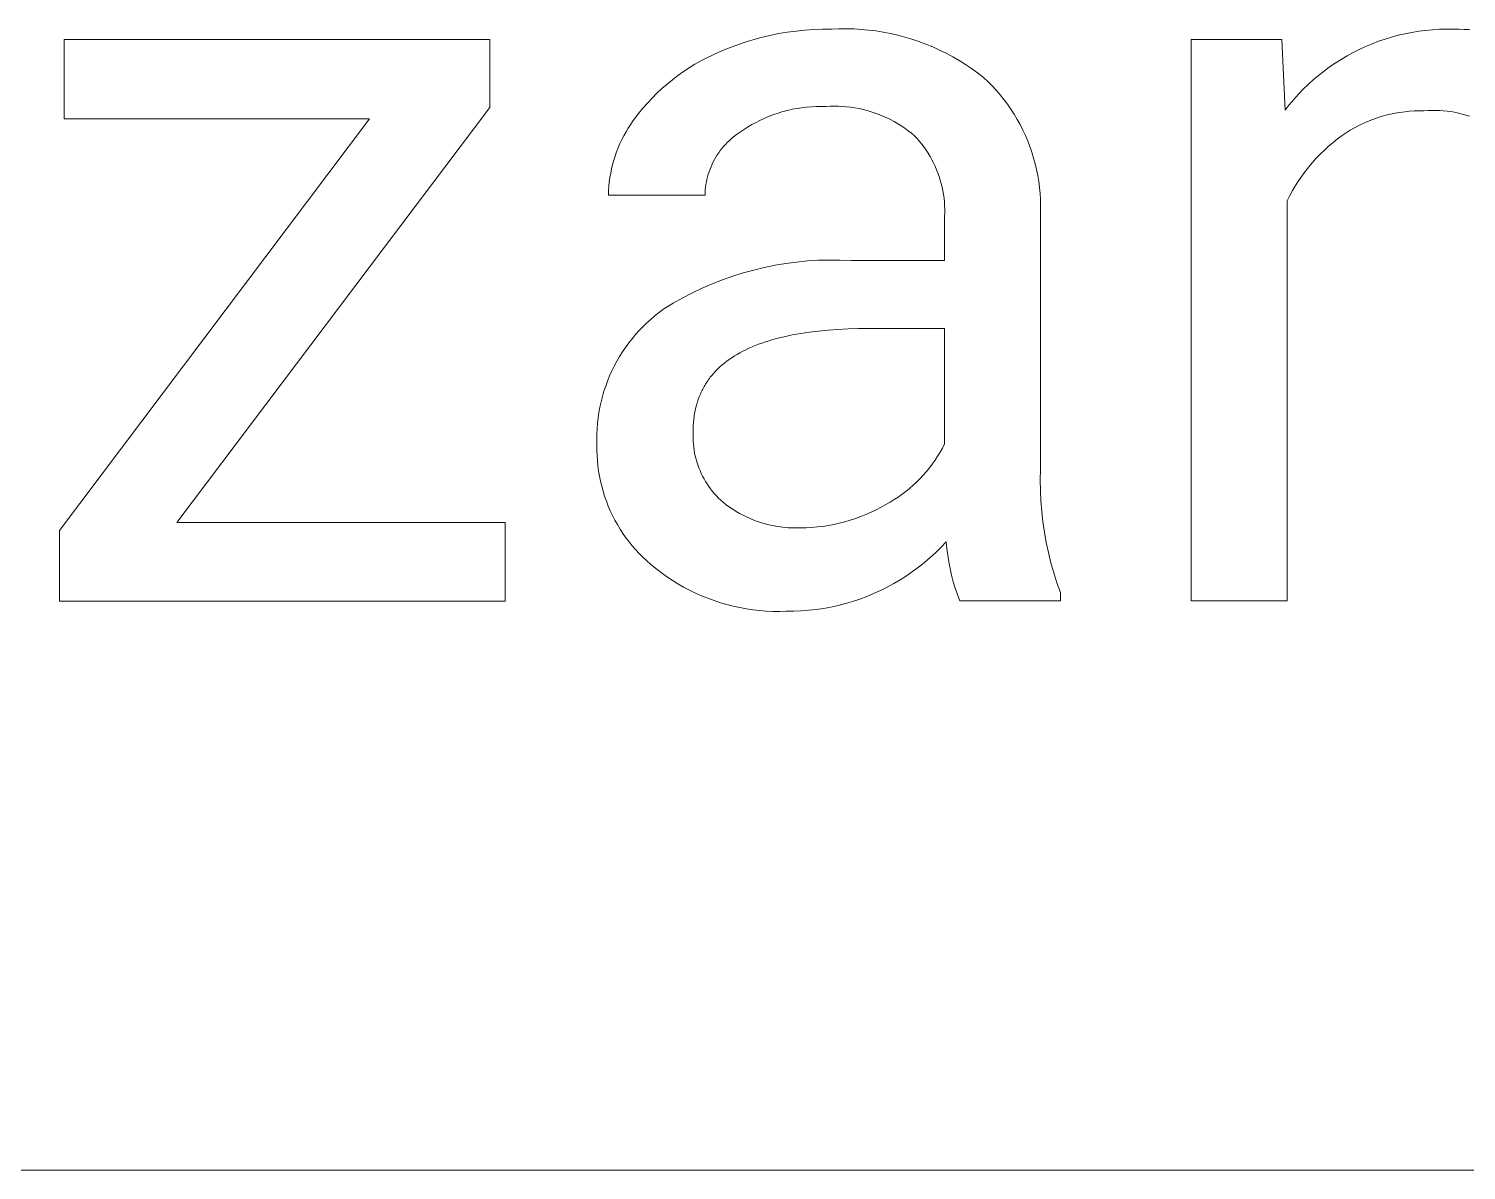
# Model space of a CAD drawing. Header units: millimetres. Extents: x -665 to 1920, y -373 to 1434.
# Drawn here: x 1185.77 to 1232.36, y -228.39 to -191.4 of the extents above; entities that cross this region are included whole.
import ezdxf

# ---------------------------------------------------------------- set-up
doc = ezdxf.new("R2010")
doc.units = ezdxf.units.MM
doc.header["$MEASUREMENT"] = 0
doc.layers.add('Domyślny', color=7, linetype='Continuous', true_color=0x000000)

msp = doc.modelspace()

# ---------------------------------------------------------------- linework, layer by layer
at = {"layer": 'Domyślny', "color": 18, "lineweight": 15, "true_color": 0x000000}
for p, q in [((1210.071, -191.557), (1210.355, -191.509)), ((1210.355, -191.509), (1210.64, -191.471)), ((1210.64, -191.471), (1210.926, -191.441)), ((1210.926, -191.441), (1211.212, -191.422)), ((1211.212, -191.422), (1211.5, -191.411)), ((1211.5, -191.411), (1211.787, -191.41)), ((1211.787, -191.41), (1212.027, -191.4)), ((1212.027, -191.4), (1212.267, -191.398)), ((1212.267, -191.398), (1212.508, -191.404)), ((1212.508, -191.404), (1212.748, -191.418)), ((1212.748, -191.418), (1212.987, -191.439)), ((1212.987, -191.439), (1213.225, -191.469)), ((1213.225, -191.469), (1213.463, -191.507)), ((1213.463, -191.507), (1213.699, -191.553)), ((1230.38, -191.558), (1230.6, -191.514)), ((1230.6, -191.514), (1230.822, -191.478)), ((1230.822, -191.478), (1231.044, -191.45)), ((1231.044, -191.45), (1231.268, -191.429)), ((1231.268, -191.429), (1231.492, -191.415)), ((1231.492, -191.415), (1231.716, -191.409)), ((1231.716, -191.409), (1231.941, -191.411)), ((1231.941, -191.411), (1232.12, -191.413)), ((1232.12, -191.413), (1232.296, -191.418)), ((1232.296, -191.418), (1232.469, -191.426)), ((1186.913, -194.317), (1186.913, -191.751)), ((1186.913, -191.751), (1200.708, -191.751)), ((1200.708, -191.751), (1200.708, -193.955)), ((1208.418, -192.039), (1208.687, -191.936)), ((1208.687, -191.936), (1208.958, -191.842)), ((1208.958, -191.842), (1209.233, -191.757)), ((1209.233, -191.757), (1209.51, -191.682)), ((1209.51, -191.682), (1209.79, -191.615)), ((1209.79, -191.615), (1210.071, -191.557)), ((1213.699, -191.553), (1213.933, -191.606)), ((1213.933, -191.606), (1214.165, -191.667)), ((1214.165, -191.667), (1214.395, -191.736)), ((1214.395, -191.736), (1214.623, -191.813)), ((1214.623, -191.813), (1214.848, -191.897)), ((1214.848, -191.897), (1215.07, -191.989)), ((1223.442, -209.942), (1223.442, -191.747)), ((1223.442, -191.747), (1226.387, -191.747)), ((1226.387, -191.747), (1226.49, -194.038)), ((1228.898, -192.066), (1229.102, -191.972)), ((1229.102, -191.972), (1229.309, -191.885)), ((1229.309, -191.885), (1229.518, -191.805)), ((1229.518, -191.805), (1229.731, -191.732)), ((1229.731, -191.732), (1229.945, -191.667)), ((1229.945, -191.667), (1230.162, -191.608)), ((1230.162, -191.608), (1230.38, -191.558)), ((1207.361, -192.549), (1207.554, -192.439)), ((1207.554, -192.439), (1207.75, -192.336)), ((1207.75, -192.336), (1207.95, -192.24)), ((1207.95, -192.24), (1208.153, -192.151)), ((1208.153, -192.151), (1208.418, -192.039)), ((1215.07, -191.989), (1215.289, -192.088)), ((1215.289, -192.088), (1215.505, -192.194)), ((1215.505, -192.194), (1215.716, -192.308)), ((1215.716, -192.308), (1215.924, -192.428)), ((1215.924, -192.428), (1216.128, -192.556)), ((1228.118, -192.509), (1228.307, -192.389)), ((1228.307, -192.389), (1228.501, -192.274)), ((1228.501, -192.274), (1228.698, -192.167)), ((1228.698, -192.167), (1228.898, -192.066)), ((1206.629, -193.05), (1206.805, -192.916)), ((1206.805, -192.916), (1206.986, -192.787)), ((1206.986, -192.787), (1207.171, -192.665)), ((1207.171, -192.665), (1207.361, -192.549)), ((1216.128, -192.556), (1216.328, -192.69)), ((1216.328, -192.69), (1216.522, -192.83)), ((1216.522, -192.83), (1216.712, -192.978)), ((1227.405, -193.054), (1227.577, -192.908)), ((1227.577, -192.908), (1227.753, -192.769)), ((1227.753, -192.769), (1227.933, -192.636)), ((1227.933, -192.636), (1228.118, -192.509)), ((1206.129, -193.489), (1206.29, -193.337)), ((1206.29, -193.337), (1206.457, -193.191)), ((1206.457, -193.191), (1206.629, -193.05)), ((1216.712, -192.978), (1216.854, -193.111)), ((1216.854, -193.111), (1216.991, -193.249)), ((1216.991, -193.249), (1217.124, -193.392)), ((1226.923, -193.522), (1227.078, -193.361)), ((1227.078, -193.361), (1227.239, -193.204)), ((1227.239, -193.204), (1227.405, -193.054)), ((1205.675, -193.976), (1205.821, -193.809)), ((1205.821, -193.809), (1205.972, -193.646)), ((1205.972, -193.646), (1206.129, -193.489)), ((1217.124, -193.392), (1217.251, -193.539)), ((1217.251, -193.539), (1217.373, -193.691)), ((1217.373, -193.691), (1217.49, -193.846)), ((1217.49, -193.846), (1217.602, -194.006)), ((1226.628, -193.861), (1226.773, -193.689)), ((1226.773, -193.689), (1226.923, -193.522)), ((1186.767, -207.655), (1196.807, -194.317)), ((1196.807, -194.317), (1186.913, -194.317)), ((1200.708, -193.955), (1190.564, -207.405)), ((1205.36, -194.376), (1205.446, -194.261)), ((1205.446, -194.261), (1205.536, -194.149)), ((1205.536, -194.149), (1205.675, -193.976)), ((1209.623, -194.295), (1209.481, -194.361)), ((1209.767, -194.235), (1209.623, -194.295)), ((1209.914, -194.179), (1209.767, -194.235)), ((1210.062, -194.129), (1209.914, -194.179)), ((1210.212, -194.084), (1210.062, -194.129)), ((1210.364, -194.044), (1210.212, -194.084)), ((1210.516, -194.009), (1210.364, -194.044)), ((1210.67, -193.98), (1210.516, -194.009)), ((1210.825, -193.956), (1210.67, -193.98)), ((1210.98, -193.937), (1210.825, -193.956)), ((1211.137, -193.924), (1210.98, -193.937)), ((1211.293, -193.916), (1211.137, -193.924)), ((1211.45, -193.913), (1211.293, -193.916)), ((1211.606, -193.916), (1211.45, -193.913)), ((1211.741, -193.909), (1211.606, -193.916)), ((1211.876, -193.906), (1211.741, -193.909)), ((1212.012, -193.908), (1211.876, -193.906)), ((1212.147, -193.914), (1212.012, -193.908)), ((1212.281, -193.925), (1212.147, -193.914)), ((1212.416, -193.941), (1212.281, -193.925)), ((1212.549, -193.961), (1212.416, -193.941)), ((1212.682, -193.986), (1212.549, -193.961)), ((1212.814, -194.015), (1212.682, -193.986)), ((1212.945, -194.049), (1212.814, -194.015)), ((1213.075, -194.087), (1212.945, -194.049)), ((1213.203, -194.13), (1213.075, -194.087)), ((1213.33, -194.177), (1213.203, -194.13)), ((1213.455, -194.228), (1213.33, -194.177)), ((1213.578, -194.284), (1213.455, -194.228)), ((1213.7, -194.343), (1213.578, -194.284)), ((1217.602, -194.006), (1217.708, -194.169)), ((1217.708, -194.169), (1217.808, -194.336)), ((1226.49, -194.038), (1226.628, -193.861)), ((1229.455, -194.294), (1229.308, -194.347)), ((1229.604, -194.246), (1229.455, -194.294)), ((1229.755, -194.203), (1229.604, -194.246)), ((1229.907, -194.166), (1229.755, -194.203)), ((1230.06, -194.134), (1229.907, -194.166)), ((1230.214, -194.107), (1230.06, -194.134)), ((1230.369, -194.086), (1230.214, -194.107)), ((1230.524, -194.07), (1230.369, -194.086)), ((1230.681, -194.059), (1230.524, -194.07)), ((1230.837, -194.054), (1230.681, -194.059)), ((1230.993, -194.055), (1230.837, -194.054)), ((1231.118, -194.046), (1230.993, -194.055)), ((1231.243, -194.042), (1231.118, -194.046)), ((1231.368, -194.042), (1231.243, -194.042)), ((1231.492, -194.046), (1231.368, -194.042)), ((1231.617, -194.054), (1231.492, -194.046)), ((1231.741, -194.067), (1231.617, -194.054)), ((1231.865, -194.084), (1231.741, -194.067)), ((1231.988, -194.106), (1231.865, -194.084)), ((1232.11, -194.131), (1231.988, -194.106)), ((1232.231, -194.161), (1232.11, -194.131)), ((1232.351, -194.195), (1232.231, -194.161)), ((1232.47, -194.234), (1232.351, -194.195)), ((1205.058, -194.864), (1205.127, -194.738)), ((1205.127, -194.738), (1205.201, -194.615)), ((1205.201, -194.615), (1205.279, -194.494)), ((1205.279, -194.494), (1205.36, -194.376)), ((1208.808, -194.76), (1208.736, -194.808)), ((1208.937, -194.671), (1208.808, -194.76)), ((1209.068, -194.586), (1208.937, -194.671)), ((1209.203, -194.506), (1209.068, -194.586)), ((1209.341, -194.431), (1209.203, -194.506)), ((1209.481, -194.361), (1209.341, -194.431)), ((1213.819, -194.407), (1213.7, -194.343)), ((1213.936, -194.475), (1213.819, -194.407)), ((1214.05, -194.547), (1213.936, -194.475)), ((1214.163, -194.623), (1214.05, -194.547)), ((1214.272, -194.702), (1214.163, -194.623)), ((1214.379, -194.785), (1214.272, -194.702)), ((1217.808, -194.336), (1217.902, -194.506)), ((1217.902, -194.506), (1217.991, -194.68)), ((1217.991, -194.68), (1218.073, -194.856)), ((1228.471, -194.769), (1228.341, -194.856)), ((1228.604, -194.686), (1228.471, -194.769)), ((1228.74, -194.609), (1228.604, -194.686)), ((1228.879, -194.536), (1228.74, -194.609)), ((1229.019, -194.468), (1228.879, -194.536)), ((1229.163, -194.405), (1229.019, -194.468)), ((1229.308, -194.347), (1229.163, -194.405)), ((1204.875, -195.254), (1204.931, -195.122)), ((1204.931, -195.122), (1204.992, -194.992)), ((1204.992, -194.992), (1205.058, -194.864)), ((1208.29, -195.213), (1208.235, -195.279)), ((1208.348, -195.148), (1208.29, -195.213)), ((1208.407, -195.086), (1208.348, -195.148)), ((1208.469, -195.026), (1208.407, -195.086)), ((1208.533, -194.968), (1208.469, -195.026)), ((1208.599, -194.913), (1208.533, -194.968)), ((1208.667, -194.859), (1208.599, -194.913)), ((1208.736, -194.808), (1208.667, -194.859)), ((1214.482, -194.872), (1214.379, -194.785)), ((1214.563, -194.959), (1214.482, -194.872)), ((1214.642, -195.05), (1214.563, -194.959)), ((1214.717, -195.142), (1214.642, -195.05)), ((1214.788, -195.238), (1214.717, -195.142)), ((1214.857, -195.335), (1214.788, -195.238)), ((1218.073, -194.856), (1218.15, -195.035)), ((1218.15, -195.035), (1218.22, -195.217)), ((1218.22, -195.217), (1218.284, -195.401)), ((1227.903, -195.203), (1227.765, -195.328)), ((1228.045, -195.082), (1227.903, -195.203)), ((1228.191, -194.966), (1228.045, -195.082)), ((1228.341, -194.856), (1228.191, -194.966)), ((1204.693, -195.799), (1204.731, -195.66)), ((1204.731, -195.66), (1204.775, -195.523)), ((1204.775, -195.523), (1204.822, -195.388)), ((1204.822, -195.388), (1204.875, -195.254)), ((1207.955, -195.713), (1207.917, -195.791)), ((1207.995, -195.637), (1207.955, -195.713)), ((1208.038, -195.562), (1207.995, -195.637)), ((1208.083, -195.489), (1208.038, -195.562)), ((1208.131, -195.417), (1208.083, -195.489)), ((1208.182, -195.347), (1208.131, -195.417)), ((1208.235, -195.279), (1208.182, -195.347)), ((1214.922, -195.435), (1214.857, -195.335)), ((1214.984, -195.537), (1214.922, -195.435)), ((1215.042, -195.641), (1214.984, -195.537)), ((1215.097, -195.747), (1215.042, -195.641)), ((1218.284, -195.401), (1218.341, -195.587)), ((1218.341, -195.587), (1218.392, -195.774)), ((1227.501, -195.592), (1227.377, -195.731)), ((1227.631, -195.458), (1227.501, -195.592)), ((1227.765, -195.328), (1227.631, -195.458)), ((1204.605, -196.22), (1204.629, -196.079)), ((1204.629, -196.079), (1204.659, -195.938)), ((1204.659, -195.938), (1204.693, -195.799)), ((1207.794, -196.113), (1207.771, -196.196)), ((1207.821, -196.031), (1207.794, -196.113)), ((1207.85, -195.949), (1207.821, -196.031)), ((1207.882, -195.869), (1207.85, -195.949)), ((1207.917, -195.791), (1207.882, -195.869)), ((1215.148, -195.855), (1215.097, -195.747)), ((1215.195, -195.965), (1215.148, -195.855)), ((1215.239, -196.076), (1215.195, -195.965)), ((1215.278, -196.188), (1215.239, -196.076)), ((1218.392, -195.774), (1218.437, -195.964)), ((1218.437, -195.964), (1218.475, -196.155)), ((1218.475, -196.155), (1218.506, -196.347)), ((1227.031, -196.171), (1226.926, -196.325)), ((1227.141, -196.02), (1227.031, -196.171)), ((1227.256, -195.874), (1227.141, -196.02)), ((1227.377, -195.731), (1227.256, -195.874)), ((1204.56, -196.649), (1204.57, -196.505)), ((1204.57, -196.505), (1204.585, -196.363)), ((1204.585, -196.363), (1204.605, -196.22)), ((1207.697, -196.62), (1207.691, -196.706)), ((1207.706, -196.534), (1207.697, -196.62)), ((1207.718, -196.449), (1207.706, -196.534)), ((1207.732, -196.364), (1207.718, -196.449)), ((1207.75, -196.279), (1207.732, -196.364)), ((1207.771, -196.196), (1207.75, -196.279)), ((1215.314, -196.302), (1215.278, -196.188)), ((1215.346, -196.417), (1215.314, -196.302)), ((1215.375, -196.533), (1215.346, -196.417)), ((1215.399, -196.65), (1215.375, -196.533)), ((1218.506, -196.347), (1218.531, -196.54)), ((1218.531, -196.54), (1218.549, -196.734)), ((1226.731, -196.643), (1226.642, -196.807)), ((1226.826, -196.482), (1226.731, -196.643)), ((1226.926, -196.325), (1226.826, -196.482)), ((1204.554, -196.792), (1204.56, -196.649)), ((1207.688, -196.792), (1204.554, -196.792)), ((1207.691, -196.706), (1207.688, -196.792)), ((1215.419, -196.767), (1215.399, -196.65)), ((1215.435, -196.886), (1215.419, -196.767)), ((1215.447, -197.004), (1215.435, -196.886)), ((1215.455, -197.123), (1215.447, -197.004)), ((1218.549, -196.734), (1218.561, -196.928)), ((1218.561, -196.928), (1218.566, -197.123)), ((1226.642, -196.807), (1226.559, -196.974)), ((1226.559, -196.974), (1226.559, -209.942)), ((1215.459, -197.242), (1215.455, -197.123)), ((1215.455, -197.481), (1215.459, -197.362)), ((1215.455, -198.91), (1215.455, -197.481)), ((1215.459, -197.362), (1215.459, -197.242)), ((1218.566, -197.123), (1218.564, -197.317)), ((1218.564, -197.317), (1218.564, -205.687)), ((1210.306, -199.006), (1210.657, -198.959)), ((1210.657, -198.959), (1211.009, -198.925)), ((1211.009, -198.925), (1211.363, -198.903)), ((1211.363, -198.903), (1211.717, -198.893)), ((1211.717, -198.893), (1212.071, -198.896)), ((1212.071, -198.896), (1212.424, -198.91)), ((1212.424, -198.91), (1215.455, -198.91)), ((1208.253, -199.536), (1208.587, -199.418)), ((1208.587, -199.418), (1208.925, -199.312)), ((1208.925, -199.312), (1209.266, -199.217)), ((1209.266, -199.217), (1209.61, -199.135)), ((1209.61, -199.135), (1209.957, -199.064)), ((1209.957, -199.064), (1210.306, -199.006)), ((1207.279, -199.957), (1207.599, -199.805)), ((1207.599, -199.805), (1207.924, -199.665)), ((1207.924, -199.665), (1208.253, -199.536)), ((1206.354, -200.478), (1206.656, -200.293)), ((1206.656, -200.293), (1206.965, -200.12)), ((1206.965, -200.12), (1207.279, -199.957)), ((1205.806, -200.925), (1205.937, -200.806)), ((1205.937, -200.806), (1206.072, -200.692)), ((1206.072, -200.692), (1206.211, -200.582)), ((1206.211, -200.582), (1206.354, -200.478)), ((1205.324, -201.443), (1205.438, -201.307)), ((1205.438, -201.307), (1205.556, -201.175)), ((1205.556, -201.175), (1205.679, -201.048)), ((1205.679, -201.048), (1205.806, -200.925)), ((1210.789, -201.274), (1210.516, -201.323)), ((1211.074, -201.232), (1210.789, -201.274)), ((1211.37, -201.196), (1211.074, -201.232)), ((1211.678, -201.167), (1211.37, -201.196)), ((1211.996, -201.144), (1211.678, -201.167)), ((1212.326, -201.128), (1211.996, -201.144)), ((1212.666, -201.118), (1212.326, -201.128)), ((1213.018, -201.115), (1212.666, -201.118)), ((1215.455, -201.115), (1213.018, -201.115)), ((1215.455, -204.852), (1215.455, -201.115)), ((1205.012, -201.872), (1205.111, -201.725)), ((1205.111, -201.725), (1205.215, -201.582)), ((1205.215, -201.582), (1205.324, -201.443)), ((1209.109, -201.754), (1209.01, -201.801)), ((1209.211, -201.709), (1209.109, -201.754)), ((1209.315, -201.666), (1209.211, -201.709)), ((1209.423, -201.624), (1209.315, -201.666)), ((1209.533, -201.584), (1209.423, -201.624)), ((1209.646, -201.546), (1209.533, -201.584)), ((1209.762, -201.509), (1209.646, -201.546)), ((1209.881, -201.474), (1209.762, -201.509)), ((1210.002, -201.441), (1209.881, -201.474)), ((1210.253, -201.379), (1210.002, -201.441)), ((1210.516, -201.323), (1210.253, -201.379)), ((1204.746, -202.331), (1204.829, -202.175)), ((1204.829, -202.175), (1204.918, -202.022)), ((1204.918, -202.022), (1205.012, -201.872)), ((1208.318, -202.232), (1208.244, -202.293)), ((1208.394, -202.172), (1208.318, -202.232)), ((1208.474, -202.114), (1208.394, -202.172)), ((1208.556, -202.058), (1208.474, -202.114)), ((1208.641, -202.003), (1208.556, -202.058)), ((1208.729, -201.95), (1208.641, -202.003)), ((1208.82, -201.899), (1208.729, -201.95)), ((1208.913, -201.849), (1208.82, -201.899)), ((1209.01, -201.801), (1208.913, -201.849)), ((1204.529, -202.815), (1204.595, -202.651)), ((1204.595, -202.651), (1204.668, -202.49)), ((1204.668, -202.49), (1204.746, -202.331)), ((1207.859, -202.695), (1207.831, -202.732)), ((1207.887, -202.66), (1207.859, -202.695)), ((1207.916, -202.624), (1207.887, -202.66)), ((1207.976, -202.555), (1207.916, -202.624)), ((1208.039, -202.487), (1207.976, -202.555)), ((1208.104, -202.421), (1208.039, -202.487)), ((1208.172, -202.356), (1208.104, -202.421)), ((1208.244, -202.293), (1208.172, -202.356)), ((1204.362, -203.319), (1204.412, -203.149)), ((1204.412, -203.149), (1204.467, -202.981)), ((1204.467, -202.981), (1204.529, -202.815)), ((1207.574, -203.157), (1207.555, -203.198)), ((1207.594, -203.116), (1207.574, -203.157)), ((1207.615, -203.076), (1207.594, -203.116)), ((1207.636, -203.036), (1207.615, -203.076)), ((1207.658, -202.996), (1207.636, -203.036)), ((1207.68, -202.957), (1207.658, -202.996)), ((1207.704, -202.919), (1207.68, -202.957)), ((1207.728, -202.881), (1207.704, -202.919)), ((1207.753, -202.843), (1207.728, -202.881)), ((1207.778, -202.805), (1207.753, -202.843)), ((1207.804, -202.768), (1207.778, -202.805)), ((1207.831, -202.732), (1207.804, -202.768)), ((1204.28, -203.663), (1204.318, -203.49)), ((1204.318, -203.49), (1204.362, -203.319)), ((1207.414, -203.587), (1207.39, -203.678)), ((1207.44, -203.497), (1207.414, -203.587)), ((1207.47, -203.41), (1207.44, -203.497)), ((1207.502, -203.324), (1207.47, -203.41)), ((1207.519, -203.282), (1207.502, -203.324)), ((1207.536, -203.24), (1207.519, -203.282)), ((1207.555, -203.198), (1207.536, -203.24)), ((1204.203, -204.188), (1204.223, -204.012)), ((1204.223, -204.012), (1204.248, -203.837)), ((1204.248, -203.837), (1204.28, -203.663)), ((1207.323, -204.058), (1207.313, -204.157)), ((1207.336, -203.96), (1207.323, -204.058)), ((1207.351, -203.864), (1207.336, -203.96)), ((1207.369, -203.77), (1207.351, -203.864)), ((1207.39, -203.678), (1207.369, -203.77)), ((1204.179, -204.718), (1204.181, -204.541)), ((1204.181, -204.541), (1204.189, -204.364)), ((1204.189, -204.364), (1204.203, -204.188)), ((1207.301, -204.464), (1207.298, -204.563)), ((1207.298, -204.563), (1207.298, -204.662)), ((1207.302, -204.36), (1207.301, -204.464)), ((1207.306, -204.258), (1207.302, -204.36)), ((1207.313, -204.157), (1207.306, -204.258)), ((1204.184, -204.895), (1204.179, -204.718)), ((1204.183, -205.063), (1204.184, -204.895)), ((1207.298, -204.662), (1207.302, -204.76)), ((1207.302, -204.76), (1207.309, -204.859)), ((1207.309, -204.859), (1207.32, -204.957)), ((1207.32, -204.957), (1207.333, -205.055)), ((1215.308, -205.123), (1215.384, -204.989)), ((1215.384, -204.989), (1215.455, -204.852)), ((1204.188, -205.231), (1204.183, -205.063)), ((1204.199, -205.399), (1204.188, -205.231)), ((1204.215, -205.567), (1204.199, -205.399)), ((1207.333, -205.055), (1207.351, -205.152)), ((1207.351, -205.152), (1207.372, -205.249)), ((1207.372, -205.249), (1207.396, -205.344)), ((1207.396, -205.344), (1207.423, -205.439)), ((1207.423, -205.439), (1207.454, -205.533)), ((1215.053, -205.509), (1215.143, -205.383)), ((1215.143, -205.383), (1215.228, -205.255)), ((1215.228, -205.255), (1215.308, -205.123)), ((1204.237, -205.734), (1204.215, -205.567)), ((1204.265, -205.899), (1204.237, -205.734)), ((1204.299, -206.064), (1204.265, -205.899)), ((1207.454, -205.533), (1207.488, -205.626)), ((1207.488, -205.626), (1207.525, -205.717)), ((1207.525, -205.717), (1207.565, -205.807)), ((1207.565, -205.807), (1207.609, -205.896)), ((1207.609, -205.896), (1207.655, -205.983)), ((1214.655, -205.98), (1214.761, -205.868)), ((1214.761, -205.868), (1214.862, -205.752)), ((1214.862, -205.752), (1214.96, -205.632)), ((1214.96, -205.632), (1215.053, -205.509)), ((1218.564, -205.687), (1218.557, -206.026)), ((1204.338, -206.228), (1204.299, -206.064)), ((1204.383, -206.39), (1204.338, -206.228)), ((1204.433, -206.551), (1204.383, -206.39)), ((1207.655, -205.983), (1207.705, -206.069)), ((1207.705, -206.069), (1207.757, -206.152)), ((1207.757, -206.152), (1207.812, -206.234)), ((1207.812, -206.234), (1207.87, -206.314)), ((1207.87, -206.314), (1207.931, -206.392)), ((1207.931, -206.392), (1207.995, -206.467)), ((1214.074, -206.486), (1214.197, -206.393)), ((1214.197, -206.393), (1214.317, -206.296)), ((1214.317, -206.296), (1214.433, -206.194)), ((1214.433, -206.194), (1214.546, -206.089)), ((1214.546, -206.089), (1214.655, -205.98)), ((1218.557, -206.026), (1218.561, -206.364)), ((1218.561, -206.364), (1218.577, -206.703)), ((1204.489, -206.709), (1204.433, -206.551)), ((1204.55, -206.866), (1204.489, -206.709)), ((1204.616, -207.021), (1204.55, -206.866)), ((1207.995, -206.467), (1208.061, -206.541)), ((1208.061, -206.541), (1208.129, -206.612)), ((1208.129, -206.612), (1208.2, -206.68)), ((1208.2, -206.68), (1208.274, -206.746)), ((1208.274, -206.746), (1208.375, -206.825)), ((1208.375, -206.825), (1208.479, -206.9)), ((1213.394, -206.905), (1213.552, -206.815)), ((1213.552, -206.815), (1213.687, -206.74)), ((1213.687, -206.74), (1213.819, -206.659)), ((1213.819, -206.659), (1213.948, -206.575)), ((1213.948, -206.575), (1214.074, -206.486)), ((1218.577, -206.703), (1218.603, -207.041)), ((1204.688, -207.173), (1204.616, -207.021)), ((1204.765, -207.323), (1204.688, -207.173)), ((1204.847, -207.469), (1204.765, -207.323)), ((1208.479, -206.9), (1208.586, -206.972)), ((1208.586, -206.972), (1208.695, -207.04)), ((1208.695, -207.04), (1208.806, -207.104)), ((1208.806, -207.104), (1208.919, -207.164)), ((1208.919, -207.164), (1209.034, -207.221)), ((1209.034, -207.221), (1209.152, -207.273)), ((1209.152, -207.273), (1209.27, -207.322)), ((1209.27, -207.322), (1209.391, -207.366)), ((1212.217, -207.381), (1212.392, -207.33)), ((1212.392, -207.33), (1212.564, -207.274)), ((1212.564, -207.274), (1212.735, -207.211)), ((1212.735, -207.211), (1212.904, -207.143)), ((1212.904, -207.143), (1213.07, -207.069)), ((1213.07, -207.069), (1213.233, -206.99)), ((1213.233, -206.99), (1213.394, -206.905)), ((1218.603, -207.041), (1218.641, -207.377)), ((1186.767, -209.945), (1186.767, -207.655)), ((1190.564, -207.405), (1201.207, -207.405)), ((1201.207, -207.405), (1201.207, -209.945)), ((1204.934, -207.613), (1204.847, -207.469)), ((1205.026, -207.754), (1204.934, -207.613)), ((1205.123, -207.892), (1205.026, -207.754)), ((1209.391, -207.366), (1209.513, -207.406)), ((1209.513, -207.406), (1209.636, -207.442)), ((1209.636, -207.442), (1209.76, -207.474)), ((1209.76, -207.474), (1209.886, -207.502)), ((1209.886, -207.502), (1210.012, -207.525)), ((1210.012, -207.525), (1210.139, -207.544)), ((1210.139, -207.544), (1210.267, -207.558)), ((1210.267, -207.558), (1210.395, -207.569)), ((1210.395, -207.569), (1210.523, -207.574)), ((1210.523, -207.574), (1210.651, -207.576)), ((1210.651, -207.576), (1210.78, -207.573)), ((1210.78, -207.573), (1210.961, -207.57)), ((1210.961, -207.57), (1211.143, -207.561)), ((1211.143, -207.561), (1211.324, -207.546)), ((1211.324, -207.546), (1211.505, -207.525)), ((1211.505, -207.525), (1211.685, -207.498)), ((1211.685, -207.498), (1211.863, -207.465)), ((1211.863, -207.465), (1212.041, -207.426)), ((1212.041, -207.426), (1212.217, -207.381)), ((1218.641, -207.377), (1218.69, -207.712)), ((1218.69, -207.712), (1218.749, -208.046)), ((1205.224, -208.026), (1205.123, -207.892)), ((1205.33, -208.157), (1205.224, -208.026)), ((1205.44, -208.284), (1205.33, -208.157)), ((1205.555, -208.407), (1205.44, -208.284)), ((1215.34, -208.205), (1215.167, -208.375)), ((1215.507, -208.029), (1215.34, -208.205)), ((1215.527, -208.247), (1215.507, -208.029)), ((1215.554, -208.464), (1215.527, -208.247)), ((1218.749, -208.046), (1218.82, -208.377)), ((1205.674, -208.527), (1205.555, -208.407)), ((1205.796, -208.642), (1205.674, -208.527)), ((1205.923, -208.753), (1205.796, -208.642)), ((1206.09, -208.891), (1205.923, -208.753)), ((1214.803, -208.695), (1214.613, -208.846)), ((1214.988, -208.538), (1214.803, -208.695)), ((1215.167, -208.375), (1214.988, -208.538)), ((1215.589, -208.68), (1215.554, -208.464)), ((1215.63, -208.895), (1215.589, -208.68)), ((1218.82, -208.377), (1218.901, -208.706)), ((1218.901, -208.706), (1218.993, -209.032)), ((1206.262, -209.023), (1206.09, -208.891)), ((1206.438, -209.149), (1206.262, -209.023)), ((1206.618, -209.27), (1206.438, -209.149)), ((1214.218, -209.127), (1214.014, -209.257)), ((1214.418, -208.99), (1214.218, -209.127)), ((1214.613, -208.846), (1214.418, -208.99)), ((1215.679, -209.108), (1215.63, -208.895)), ((1215.735, -209.319), (1215.679, -209.108)), ((1218.993, -209.032), (1219.096, -209.355)), ((1206.802, -209.384), (1206.618, -209.27)), ((1206.99, -209.492), (1206.802, -209.384)), ((1207.182, -209.593), (1206.99, -209.492)), ((1207.376, -209.688), (1207.182, -209.593)), ((1207.574, -209.776), (1207.376, -209.688)), ((1213.375, -209.603), (1213.154, -209.704)), ((1213.592, -209.495), (1213.375, -209.603)), ((1213.805, -209.38), (1213.592, -209.495)), ((1214.014, -209.257), (1213.805, -209.38)), ((1215.799, -209.529), (1215.735, -209.319)), ((1215.869, -209.736), (1215.799, -209.529)), ((1219.096, -209.355), (1219.21, -209.674)), ((1219.21, -209.674), (1219.21, -209.941)), ((1201.207, -209.945), (1186.767, -209.945)), ((1207.775, -209.857), (1207.574, -209.776)), ((1207.979, -209.932), (1207.775, -209.857)), ((1208.185, -209.999), (1207.979, -209.932)), ((1208.393, -210.059), (1208.185, -209.999)), ((1208.603, -210.113), (1208.393, -210.059)), ((1208.815, -210.159), (1208.603, -210.113)), ((1209.028, -210.197), (1208.815, -210.159)), ((1211.769, -210.139), (1211.53, -210.183)), ((1212.005, -210.087), (1211.769, -210.139)), ((1212.24, -210.026), (1212.005, -210.087)), ((1212.473, -209.958), (1212.24, -210.026)), ((1212.703, -209.881), (1212.473, -209.958)), ((1212.93, -209.796), (1212.703, -209.881)), ((1213.154, -209.704), (1212.93, -209.796)), ((1215.946, -209.941), (1215.869, -209.736)), ((1219.21, -209.941), (1215.946, -209.941)), ((1226.559, -209.942), (1223.442, -209.942)), ((1209.242, -210.229), (1209.028, -210.197)), ((1209.457, -210.253), (1209.242, -210.229)), ((1209.673, -210.27), (1209.457, -210.253)), ((1209.89, -210.28), (1209.673, -210.27)), ((1210.107, -210.282), (1209.89, -210.28)), ((1210.323, -210.277), (1210.107, -210.282)), ((1210.566, -210.275), (1210.323, -210.277)), ((1210.808, -210.264), (1210.566, -210.275)), ((1211.05, -210.246), (1210.808, -210.264)), ((1211.29, -210.218), (1211.05, -210.246)), ((1211.53, -210.183), (1211.29, -210.218)), ((943.273, -228.394), (1920.475, -228.394))]:
    msp.add_line(p, q, dxfattribs=at)

doc.saveas('drawing.dxf')
